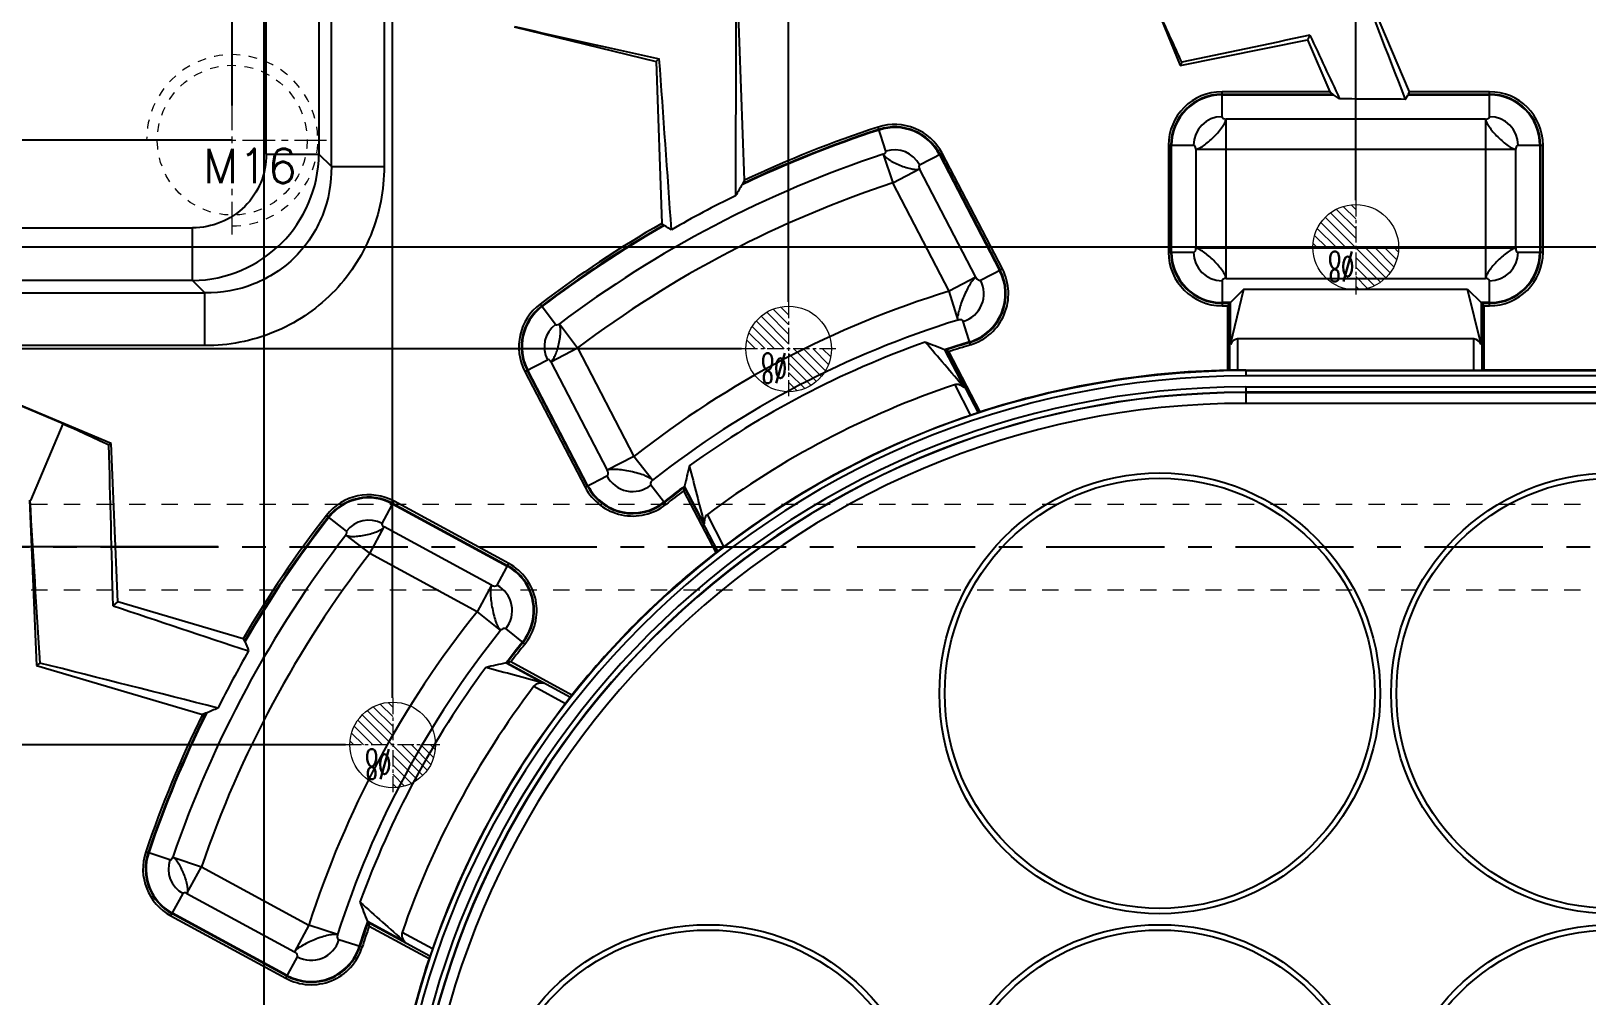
# Model space of a CAD drawing. Header units: millimetres. Extents: x 2667 to 4588, y -8940 to -2822.
# Drawn here: x 3190.8 to 3336.2, y -5677.3 to -5587.2 of the extents above; entities that cross this region are included whole.
import ezdxf

# ---------------------------------------------------------------- set-up
doc = ezdxf.new("R2010")
doc.units = ezdxf.units.MM
doc.header["$LTSCALE"] = 16.335
doc.header["$PDMODE"] = 3
doc.header["$PDSIZE"] = 8
doc.linetypes.add('CENTER', pattern=[0.6, 0.375, -0.075, 0.075, -0.075])
doc.linetypes.add('HIDDEN', pattern=[0.2, 0.1, -0.1])
doc.layers.get('0').update_dxf_attribs({"linetype": 'CONTINUOUS'})
doc.layers.get('Defpoints').update_dxf_attribs({"linetype": 'CONTINUOUS'})
for name, color, linetype, lineweight in [('cool', 153, 'HIDDEN', 9), ('dim', 82, 'CONTINUOUS', 9), ('epin', 13, 'CONTINUOUS', 9), ('screw', 33, 'CONTINUOUS', 13)]:
    doc.layers.add(name, color=color, linetype=linetype, lineweight=lineweight)
doc.styles.get("Standard").update_dxf_attribs({"font": 'txt', "width": 0.85})
doc.styles.add('TXT', font='txt.shx', dxfattribs={"bigfont": 'gbcbig.shx'})
doc.styles.add('TXT05', font='txt.shx', dxfattribs={"width": 0.5, "bigfont": 'gbcbig.shx'})
doc.dimstyles.new('mold', dxfattribs={"dimtxt": 10, "dimasz": 5, "dimexe": 0, "dimexo": 0, "dimgap": 0, "dimtad": 1, "dimzin": 1, "dimdsep": 46, "dimtxsty": 'Standard', "dimcen": 0, "dimclrd": 4, "dimclre": 4, "dimclrt": 6, "dimazin": 0, "dimtfac": 1, "dimtofl": 0, "dimtmove": 0, "dimatfit": 3, "dimfxl": 0, "dimarcsym": 0})

# ---------------------------------------------------------------- blocks, each defined once
blk = doc.blocks.new('screw_m16_g')
at = {"layer": 'screw', "color": 1, "linetype": 'CENTER', "ltscale": 0.497582}
for p, q in [((0, -8.8), (0, 8.8)), ((-8.8, 0), (8.8, 0))]:
    blk.add_line(p, q, dxfattribs=at)
at = {"layer": 'screw', "color": 33, "linetype": 'HIDDEN', "ltscale": 0.497582}
blk.add_circle((0, 0), 7, dxfattribs=at)
at = {"layer": 'screw', "color": 92, "linetype": 'HIDDEN', "ltscale": 0.497582}
blk.add_arc((0, 0), 8, 270, 180, dxfattribs=at)
at = {"layer": 'screw', "color": 6, "style": 'TXT'}
blk.add_text('M16', height=3.2, dxfattribs=at).set_placement((-2.72, -4))
blk = doc.blocks.new('02')
at = {"color": 1, "linetype": 'CENTER', "ltscale": 1.803734}
blk.add_line((2807.47, 2890.51), (3167.47, 2890.51), dxfattribs=at)
at = {"layer": 'cool', "ltscale": 0.932966}
for p, q in [((2818.68, 2894.51), (3156.26, 2894.51)), ((2818.68, 2886.51), (3156.26, 2886.51))]:
    blk.add_line(p, q, dxfattribs=at)
blk = doc.blocks.new('epin_ejp_8')
at = {"layer": 'epin'}
h = blk.add_hatch(dxfattribs=at)
h.set_pattern_fill('_ANSI31', color=123, scale=0.2, angle=90, style=0)
h.set_pattern_definition([(135, (790.4722, -3.5744), (-0.4490128, -0.4490128), [])])
h.paths.add_polyline_path([(0, 4, 0.414214), (-4, 0), (0, 0)])
h.paths.add_polyline_path([(4, 0), (0, 0), (0, -4, 0.414214)])
at = {"layer": 'epin', "color": 1, "linetype": 'CENTER', "ltscale": 0.248791}
for p, q in [((0, -4.4), (0, 4.4)), ((-4.4, 0), (4.4, 0))]:
    blk.add_line(p, q, dxfattribs=at)
at = {"layer": 'epin'}
blk.add_circle((0, 0), 4, dxfattribs=at)
at = {"layer": 'epin', "color": 6, "style": 'TXT05', "width": 0.5}
blk.add_text('%%c8', height=2.8, dxfattribs=at).set_placement((0.16, 0.4))
blk = doc.blocks.new('03')
at = {"layer": 'epin', "rotation": 180}
for p in [(-45, 1308.56), (-98, 1299.06), (-135, 1262.06)]:
    blk.add_blockref('epin_ejp_8', p, dxfattribs=at)
blk = doc.blocks.new('*D412')
at = {"color": 4, "linetype": 'Continuous', "lineweight": -2}
for p, q in [((3179.56, -5602.4), (3179.56, -5540.04)), ((3184.56, -5540.04), (3534.56, -5540.04)), ((3539.56, -5605.58), (3539.56, -5540.04))]:
    blk.add_line(p, q, dxfattribs=at)
at = {"color": 4}
for points in [[(3184.56, -5539.2), (3184.56, -5540.87), (3179.56, -5540.04)], [(3534.56, -5539.2), (3534.56, -5540.87), (3539.56, -5540.04)]]:
    blk.add_solid(points, dxfattribs=at)
at = {"layer": 'Defpoints', "color": 0}
for p in [(3539.56, -5540.04), (3179.56, -5602.4), (3539.56, -5605.58)]:
    blk.add_point(p, dxfattribs=at)
at = {"color": 6, "insert": (3365.46, -5535.04), "char_height": 10, "attachment_point": 5}
blk.add_mtext('360.00', dxfattribs=at)
blk = doc.blocks.new('*D455')
at = {"layer": 'Defpoints', "color": 0}
for p in [(3171.28, -5682.4), (3205.93, -5682.4), (3359.56, -5717.4)]:
    blk.add_point(p, dxfattribs=at)
at = {"layer": 'dim', "color": 4, "lineweight": -2}
blk.add_line((3205.93, -5682.4), (3152.58, -5682.4), dxfattribs=at)
at = {"layer": 'dim', "color": 6, "insert": (3161.93, -5679.4), "char_height": 6, "attachment_point": 5}
blk.add_mtext('35.00', dxfattribs=at)
blk = doc.blocks.new('*D456')
at = {"layer": 'Defpoints', "color": 0}
for p in [(3171.28, -5653.9), (3220.16, -5653.9), (3359.56, -5717.4)]:
    blk.add_point(p, dxfattribs=at)
at = {"layer": 'dim', "color": 4, "lineweight": -2}
blk.add_line((3220.16, -5653.9), (3151.73, -5653.9), dxfattribs=at)
at = {"layer": 'dim', "color": 6, "insert": (3161.51, -5650.9), "char_height": 6, "attachment_point": 5}
blk.add_mtext('63.50', dxfattribs=at)
blk = doc.blocks.new('*D457')
at = {"layer": 'Defpoints', "color": 0}
for p in [(3171.28, -5635.4), (3208.24, -5635.4), (3359.56, -5717.4)]:
    blk.add_point(p, dxfattribs=at)
at = {"layer": 'dim', "color": 4, "lineweight": -2}
blk.add_line((3208.24, -5635.4), (3152.58, -5635.4), dxfattribs=at)
at = {"layer": 'dim', "color": 6, "insert": (3161.93, -5632.4), "char_height": 6, "attachment_point": 5}
blk.add_mtext('82.00', dxfattribs=at)
blk = doc.blocks.new('*D458')
at = {"layer": 'Defpoints', "color": 0}
for p in [(3171.28, -5616.9), (3257.16, -5616.9), (3359.56, -5717.4)]:
    blk.add_point(p, dxfattribs=at)
at = {"layer": 'dim', "color": 4, "lineweight": -2}
blk.add_line((3257.16, -5616.9), (3150.03, -5616.9), dxfattribs=at)
at = {"layer": 'dim', "color": 6, "insert": (3160.66, -5613.9), "char_height": 6, "attachment_point": 5}
blk.add_mtext('100.50', dxfattribs=at)
blk = doc.blocks.new('*D459')
at = {"layer": 'Defpoints', "color": 0}
for p in [(3171.28, -5607.4), (3355.16, -5607.4), (3359.56, -5717.4)]:
    blk.add_point(p, dxfattribs=at)
at = {"layer": 'dim', "color": 4, "lineweight": -2}
blk.add_line((3355.16, -5607.4), (3151.73, -5607.4), dxfattribs=at)
at = {"layer": 'dim', "color": 6, "insert": (3161.51, -5604.4), "char_height": 6, "attachment_point": 5}
blk.add_mtext('110.00', dxfattribs=at)
blk = doc.blocks.new('*D460')
at = {"layer": 'Defpoints', "color": 0}
for p in [(3171.28, -5597.4), (3209.56, -5597.4), (3359.56, -5717.4)]:
    blk.add_point(p, dxfattribs=at)
at = {"layer": 'dim', "color": 4, "lineweight": -2}
blk.add_line((3209.56, -5597.4), (3150.03, -5597.4), dxfattribs=at)
at = {"layer": 'dim', "color": 6, "insert": (3160.66, -5594.4), "char_height": 6, "attachment_point": 5}
blk.add_mtext('120.00', dxfattribs=at)
blk = doc.blocks.new('*D440')
at = {"layer": 'Defpoints', "color": 0}
for p in [(3212.56, -5565.55), (3212.56, -5707.5), (3359.56, -5717.4)]:
    blk.add_point(p, dxfattribs=at)
at = {"layer": 'dim', "color": 4, "lineweight": -2}
blk.add_line((3212.56, -5707.5), (3212.56, -5543.45), dxfattribs=at)
at = {"layer": 'dim', "color": 6, "insert": (3209.56, -5554.5), "char_height": 6, "attachment_point": 5, "rotation": 90}
blk.add_mtext('147.00', dxfattribs=at)
blk = doc.blocks.new('*D441')
at = {"layer": 'Defpoints', "color": 0}
for p in [(3199.93, -5565.55), (3209.56, -5594.16), (3359.56, -5717.4)]:
    blk.add_point(p, dxfattribs=at)
at = {"layer": 'dim', "color": 4, "lineweight": -2}
for p, q in [((3199.93, -5569.55), (3199.93, -5544.3)), ((3209.56, -5573.55), (3199.93, -5569.55)), ((3209.56, -5594.16), (3209.56, -5573.55))]:
    blk.add_line(p, q, dxfattribs=at)
at = {"layer": 'dim', "color": 6, "insert": (3196.93, -5554.93), "char_height": 6, "attachment_point": 5, "rotation": 90}
blk.add_mtext('150.00', dxfattribs=at)
blk = doc.blocks.new('*D451')
at = {"layer": 'Defpoints', "color": 0}
for p in [(3224.56, -5565.55), (3224.56, -5649.5), (3359.56, -5717.4)]:
    blk.add_point(p, dxfattribs=at)
at = {"layer": 'dim', "color": 4, "lineweight": -2}
blk.add_line((3224.56, -5649.5), (3224.56, -5543.45), dxfattribs=at)
at = {"layer": 'dim', "color": 6, "insert": (3221.56, -5554.5), "char_height": 6, "attachment_point": 5, "rotation": 90}
blk.add_mtext('135.00', dxfattribs=at)
blk = doc.blocks.new('*D452')
at = {"layer": 'Defpoints', "color": 0}
for p in [(3261.56, -5565.55), (3261.56, -5612.5), (3359.56, -5717.4)]:
    blk.add_point(p, dxfattribs=at)
at = {"layer": 'dim', "color": 4, "lineweight": -2}
blk.add_line((3261.56, -5612.5), (3261.56, -5546.85), dxfattribs=at)
at = {"layer": 'dim', "color": 6, "insert": (3258.56, -5556.2), "char_height": 6, "attachment_point": 5, "rotation": 90}
blk.add_mtext('98.00', dxfattribs=at)
blk = doc.blocks.new('*D453')
at = {"layer": 'Defpoints', "color": 0}
for p in [(3314.56, -5565.55), (3314.56, -5603), (3359.56, -5717.4)]:
    blk.add_point(p, dxfattribs=at)
at = {"layer": 'dim', "color": 4, "lineweight": -2}
blk.add_line((3314.56, -5603), (3314.56, -5546.85), dxfattribs=at)
at = {"layer": 'dim', "color": 6, "insert": (3311.56, -5556.2), "char_height": 6, "attachment_point": 5, "rotation": 90}
blk.add_mtext('45.00', dxfattribs=at)

msp = doc.modelspace()

# ---------------------------------------------------------------- linework, layer by layer
at = {"color": 7, "linetype": 'Continuous'}
for p, q in [((3212.75, -5598.689), (3212.75, -5572.397)), ((3217.674, -5572.397), (3217.674, -5598.689)), ((3218.836, -5599.85), (3218.836, -5572.397)), ((3223.76, -5572.397), (3223.76, -5599.85)), ((3290.834, -5572.397), (3298.14, -5590.422)), ((3319.576, -5592.864), (3314.18, -5580.177)), ((3257.425, -5601.138), (3256.818, -5583.81)), ((3235.913, -5586.808), (3249.177, -5590.034)), ((3298.14, -5590.422), (3310.061, -5588.006)), ((3310.278, -5587.593), (3310.061, -5588.006)), ((3310.061, -5588.006), (3312.127, -5592.864)), ((3249.475, -5589.791), (3249.177, -5590.034)), ((3249.177, -5590.034), (3249.707, -5605.17)), ((3298.311, -5590.103), (3298.14, -5590.422)), ((3302.064, -5595.202), (3302.064, -5592.864)), ((3312.127, -5592.864), (3302.064, -5592.864)), ((3302.064, -5593.092), (3312.417, -5593.092)), ((3312.417, -5593.092), (3312.127, -5592.864)), ((3319.48, -5593.092), (3319.576, -5592.864)), ((3319.48, -5593.092), (3327.064, -5593.092)), ((3327.064, -5592.864), (3319.576, -5592.864)), ((3327.064, -5595.202), (3327.064, -5592.864)), ((3302.064, -5593.155), (3312.488, -5593.155)), ((3313.056, -5593.531), (3312.488, -5593.155)), ((3319.185, -5593.576), (3319.463, -5593.155)), ((3319.463, -5593.155), (3327.064, -5593.155)), ((3302.441, -5610.307), (3302.441, -5595.422)), ((3326.688, -5595.422), (3302.441, -5595.422)), ((3326.688, -5595.422), (3326.688, -5610.307)), ((3270.663, -5598.427), (3269.926, -5596.17)), ((3212.75, -5598.689), (3217.674, -5598.689)), ((3218.836, -5599.85), (3217.674, -5598.689)), ((3270.409, -5598.703), (3271.292, -5601.38)), ((3273.808, -5599.71), (3275.913, -5598.614)), ((3275.655, -5598.749), (3281.283, -5609.558)), ((3275.712, -5598.719), (3281.339, -5609.528)), ((3281.541, -5609.423), (3275.913, -5598.614)), ((3297.064, -5597.864), (3297.064, -5607.864)), ((3297.064, -5597.864), (3299.402, -5597.864)), ((3297.292, -5607.864), (3297.292, -5597.864)), ((3297.355, -5607.864), (3297.355, -5597.864)), ((3299.622, -5598.241), (3299.622, -5607.488)), ((3299.622, -5598.241), (3329.507, -5598.241)), ((3329.507, -5607.488), (3329.507, -5598.241)), ((3329.727, -5597.864), (3332.064, -5597.864)), ((3331.773, -5597.864), (3331.773, -5607.864)), ((3331.837, -5597.864), (3331.837, -5607.864)), ((3332.064, -5607.864), (3332.064, -5597.864)), ((3218.836, -5599.85), (3223.76, -5599.85)), ((3271.292, -5601.38), (3273.793, -5600.079)), ((3279.063, -5610.203), (3273.793, -5600.079)), ((3257.425, -5601.138), (3257.259, -5601.468)), ((3276.563, -5611.504), (3271.292, -5601.38)), ((3179.564, -5605.583), (3205.857, -5605.583)), ((3205.857, -5610.507), (3205.857, -5605.583)), ((3249.891, -5605.327), (3249.707, -5605.17)), ((3329.507, -5607.488), (3299.622, -5607.488)), ((3297.064, -5607.864), (3299.402, -5607.864)), ((3329.727, -5607.864), (3332.064, -5607.864)), ((3205.857, -5610.507), (3179.564, -5610.507)), ((3205.857, -5610.507), (3207.018, -5611.668)), ((3279.063, -5610.203), (3276.563, -5611.504)), ((3279.51, -5610.481), (3281.541, -5609.423)), ((3302.064, -5610.527), (3302.064, -5612.864)), ((3302.441, -5610.307), (3326.688, -5610.307)), ((3327.064, -5612.864), (3327.064, -5610.527)), ((3179.564, -5611.668), (3207.018, -5611.668)), ((3207.018, -5616.592), (3207.018, -5611.668)), ((3277.392, -5614.199), (3276.563, -5611.504)), ((3304.119, -5611.31), (3302.855, -5612.573)), ((3302.855, -5616.488), (3304.119, -5611.31)), ((3304.119, -5611.31), (3325.01, -5611.31)), ((3326.273, -5616.488), (3325.01, -5611.31)), ((3325.01, -5611.31), (3326.273, -5612.573)), ((3239.77, -5614.601), (3238.335, -5612.71)), ((3302.855, -5612.573), (3302.064, -5612.573)), ((3302.792, -5612.637), (3302.064, -5612.637)), ((3302.064, -5612.864), (3302.564, -5612.864)), ((3302.792, -5612.637), (3302.564, -5612.864)), ((3302.564, -5612.864), (3302.564, -5618.884)), ((3302.792, -5612.637), (3302.855, -5612.573)), ((3302.792, -5618.888), (3302.792, -5612.637)), ((3302.855, -5616.488), (3302.855, -5612.573)), ((3326.273, -5612.573), (3326.273, -5616.488)), ((3327.064, -5612.573), (3326.273, -5612.573)), ((3326.337, -5612.637), (3326.273, -5612.573)), ((3326.337, -5612.637), (3326.337, -5618.874)), ((3326.337, -5612.637), (3326.564, -5612.864)), ((3327.064, -5612.637), (3326.337, -5612.637)), ((3326.564, -5618.865), (3326.564, -5612.864)), ((3326.564, -5612.864), (3327.064, -5612.864)), ((3240.141, -5614.55), (3241.838, -5616.801)), ((3278.553, -5616.518), (3277.89, -5614.326)), ((3303.517, -5615.966), (3303.517, -5618.886)), ((3325.612, -5615.966), (3303.517, -5615.966)), ((3325.612, -5618.882), (3325.612, -5615.966)), ((3207.018, -5616.592), (3179.564, -5616.592)), ((3239.337, -5618.103), (3241.838, -5616.801)), ((3241.838, -5616.801), (3247.113, -5626.934)), ((3276.129, -5616.983), (3277.961, -5620.502)), ((3276.22, -5617.02), (3276.129, -5616.983)), ((3276.22, -5617.02), (3279.263, -5622.865)), ((3276.545, -5617.152), (3276.22, -5617.02)), ((3279.478, -5622.786), (3276.545, -5617.152)), ((3198.25, -5625.727), (3179.564, -5617.884)), ((3193.757, -5623.881), (3179.564, -5617.924)), ((3236.922, -5619.002), (3239.028, -5617.905)), ((3236.922, -5619.002), (3242.554, -5629.821)), ((3242.756, -5629.716), (3237.124, -5618.897)), ((3242.812, -5629.686), (3237.18, -5618.868)), ((3239.337, -5618.103), (3244.612, -5628.236)), ((3304.289, -5618.882), (3304.289, -5619.425)), ((3304.289, -5618.882), (3325.612, -5618.882)), ((3304.289, -5618.923), (3415.844, -5618.923)), ((3326.337, -5618.874), (3326.564, -5618.865)), ((3326.564, -5618.865), (3347.564, -5618.865)), ((3277.081, -5620.243), (3278.57, -5623.104)), ((3415.844, -5619.425), (3304.289, -5619.425)), ((3304.289, -5620.448), (3304.289, -5621.982)), ((3304.289, -5620.448), (3415.844, -5620.448)), ((3415.844, -5620.95), (3304.289, -5620.95)), ((3304.289, -5620.977), (3415.844, -5620.977)), ((3415.844, -5621.982), (3304.289, -5621.982)), ((3190.761, -5631.062), (3193.757, -5623.881)), ((3198.25, -5625.727), (3198.044, -5625.87)), ((3198.88, -5640.539), (3198.25, -5625.727)), ((3247.113, -5626.934), (3244.612, -5628.236)), ((3248.856, -5629.15), (3247.113, -5626.934)), ((3242.554, -5629.821), (3244.584, -5628.764)), ((3250.101, -5631.426), (3248.677, -5629.634)), ((3251.823, -5629.807), (3251.745, -5630.151)), ((3251.745, -5630.151), (3254.75, -5635.923)), ((3251.823, -5629.807), (3251.845, -5629.711)), ((3254.937, -5635.788), (3251.823, -5629.807)), ((3253.678, -5633.233), (3251.845, -5629.711)), ((3190.614, -5631.04), (3191.271, -5646.492)), ((3223.572, -5633.22), (3224.704, -5631.135)), ((3224.565, -5631.39), (3235.271, -5637.203)), ((3224.595, -5631.335), (3235.301, -5637.147)), ((3235.41, -5636.947), (3224.704, -5631.135)), ((3255.524, -5635.346), (3253.969, -5632.359)), ((3220.243, -5633.919), (3218.367, -5632.464)), ((3222.42, -5636.012), (3223.765, -5633.535)), ((3233.792, -5638.979), (3223.765, -5633.535)), ((3220.187, -5634.292), (3222.42, -5636.012)), ((3232.447, -5641.456), (3222.42, -5636.012)), ((3234.317, -5638.96), (3235.41, -5636.947)), ((3233.792, -5638.979), (3232.447, -5641.456)), ((3198.426, -5640.894), (3198.88, -5640.539)), ((3210.579, -5643.973), (3198.88, -5640.539)), ((3232.447, -5641.456), (3234.646, -5643.221)), ((3210.579, -5643.973), (3210.711, -5644.197)), ((3235.128, -5643.048), (3236.907, -5644.49)), ((3191.578, -5646.251), (3191.271, -5646.492)), ((3191.271, -5646.492), (3206.78, -5651.044)), ((3235.252, -5646.223), (3235.156, -5646.243)), ((3235.156, -5646.243), (3238.641, -5648.135)), ((3235.595, -5646.15), (3235.252, -5646.223)), ((3235.252, -5646.223), (3241.171, -5649.436)), ((3241.307, -5649.251), (3235.595, -5646.15)), ((3237.768, -5648.414), (3240.725, -5650.019)), ((3207.082, -5650.947), (3206.78, -5651.044)), ((3203.74, -5664.639), (3201.491, -5663.877)), ((3204.018, -5664.389), (3206.685, -5665.301)), ((3205.34, -5667.778), (3206.685, -5665.301)), ((3206.685, -5665.301), (3216.729, -5670.753)), ((3203.841, -5669.874), (3204.974, -5667.787)), ((3205.34, -5667.778), (3215.384, -5673.231)), ((3203.841, -5669.874), (3214.565, -5675.696)), ((3214.673, -5675.496), (3203.95, -5669.674)), ((3214.704, -5675.44), (3203.98, -5669.618)), ((3216.729, -5670.753), (3215.384, -5673.231)), ((3219.415, -5671.609), (3216.729, -5670.753)), ((3225.691, -5672.303), (3222.2, -5670.407)), ((3222.236, -5670.499), (3222.2, -5670.407)), ((3228.04, -5673.65), (3222.236, -5670.499)), ((3222.236, -5670.499), (3222.364, -5670.828)), ((3222.364, -5670.828), (3227.959, -5673.865)), ((3228.285, -5672.958), (3225.442, -5671.415)), ((3221.722, -5672.796), (3219.539, -5672.112)), ((3214.565, -5675.696), (3215.656, -5673.686))]:
    msp.add_line(p, q, dxfattribs=at)
for centre, radius in [((3296.249, -5649.082), 20.596), ((3296.249, -5649.082), 20.094), ((3338.459, -5649.082), 20.596), ((3338.459, -5649.082), 20.094), ((3254.039, -5691.292), 20.596), ((3254.039, -5691.292), 20.094), ((3296.249, -5691.292), 20.596), ((3296.249, -5691.292), 20.094), ((3338.459, -5691.292), 20.596), ((3338.459, -5691.292), 20.094)]:
    msp.add_circle(centre, radius, dxfattribs=at)
for centre, radius, start, end in [((3209.564, -5602.397), 30, 90, 180), ((4561.587, 327.607), 6061.125, 257.3667347, 257.4976328), ((4134.166, -9544.72), 4041.985, 101.761154, 101.934482), ((3302.064, -5597.864), 5, 90, 180), ((3302.064, -5597.864), 4.772, 90, 180), ((3327.064, -5597.864), 5, 0, 90), ((3327.064, -5597.864), 4.772, 0, 90), ((3302.064, -5597.864), 4.709, 90, 180), ((3327.064, -5597.864), 4.709, 0, 90), ((3271.478, -5600.923), 5, 27.50234, 108.08378), ((3302.064, -5597.864), 2.663, 90, 180), ((3327.064, -5597.864), 2.663, 0, 90), ((3303.284, -5698.327), 107.174, 108.08378, 115.4546), ((3303.284, -5698.327), 107.237, 108.08378, 115.41618), ((3303.284, -5698.327), 107.465, 108.08378, 115.26053), ((3271.478, -5600.923), 4.772, 27.50234, 108.08378), ((3271.478, -5600.923), 4.709, 27.50234, 108.08378), ((3205.721, -5598.553), 11.954, 270.65224, 359.34776), ((3303.284, -5698.327), 104.908, 108.26281, 127.0059), ((3271.478, -5600.923), 2.626, 27.50234, 108.08378), ((3303.284, -5698.327), 102.089, 108.26281, 127.0059), ((3475.358, -5734.025), 255.209, 148.73082, 149), ((3301.725, -5694.831), 102.693, 116.06589, 119.84538), ((3303.284, -5698.327), 107.465, 119.90431, 127.1841), ((3303.284, -5698.327), 107.237, 119.8613, 127.1841), ((3303.284, -5698.327), 107.174, 119.85465, 127.1841), ((3302.064, -5607.864), 5, 180, 270), ((3302.064, -5607.864), 4.772, 180, 270), ((3302.064, -5607.864), 4.709, 180, 270), ((3302.064, -5607.864), 2.663, 180, 270), ((3327.064, -5607.864), 5, 270, 360), ((3327.064, -5607.864), 4.772, 270, 360), ((3327.064, -5607.864), 4.709, 270, 0), ((3327.064, -5607.864), 2.663, 270, 0), ((3277.106, -5611.732), 2.71, 286.82064, 27.50234), ((3277.106, -5611.732), 4.709, 286.82064, 27.50234), ((3277.106, -5611.732), 4.772, 286.82064, 27.50234), ((3277.106, -5611.732), 5, 286.82064, 27.50234), ((3303.284, -5698.327), 90.841, 107.10684, 128.19563), ((3241.357, -5616.693), 5, 127.1841, 207.50234), ((3241.357, -5616.693), 4.772, 127.1841, 207.50234), ((3241.357, -5616.693), 4.709, 127.1841, 207.50234), ((3241.357, -5616.693), 2.625, 127.1841, 207.50234), ((3303.284, -5698.327), 88.022, 107.10684, 128.19563), ((3303.284, -5698.327), 87.019, 109.43403, 125.87945), ((1257.247, -7348.118), 2658.561, 40.528887, 40.64913), ((3190.666, -5828.326), 227.968, 67.9824, 68.46907), ((3303.284, -5698.327), 85.756, 106.82064, 108.46068), ((3303.284, -5698.327), 85.692, 106.82064, 108.4109), ((3303.284, -5698.327), 85.465, 106.82064, 108.23191), ((3304.289, -5699.332), 80.409, 90, 180), ((3304.289, -5699.332), 80.466, 91.22837, 107.95914), ((3304.289, -5699.332), 80.45, 90, 90.55007), ((3304.289, -5699.332), 79.906, 90, 180), ((3304.289, -5699.332), 78.884, 90, 180), ((3303.284, -5698.327), 82.363, 108.55105, 126.78066), ((3304.289, -5699.332), 78.381, 90, 180), ((3304.289, -5699.332), 78.355, 90, 180), ((3304.289, -5699.332), 77.35, 90, 180), ((3304.289, -5699.332), 80.45, 108.64447, 127.31203), ((-3831.954, -5812.275), 7032.469, 1.3964353, 1.5188746), ((3473.612, -5680.179), 227.437, 166.69, 167.17936), ((5766.405, -4983.176), 2595.451, 194.38132, 194.50474), ((3246.989, -5627.512), 2.711, 207.50234, 308.48085), ((3222.318, -5635.529), 5, 61.50234, 142.20256), ((3222.318, -5635.529), 4.772, 61.50234, 142.20256), ((3222.318, -5635.529), 4.709, 61.50234, 142.20256), ((3246.989, -5627.512), 5, 207.50234, 308.48335), ((3246.989, -5627.512), 4.772, 207.50234, 308.48335), ((3246.989, -5627.512), 4.709, 207.50234, 308.48335), ((3303.284, -5698.327), 85.756, 126.85816, 128.48335), ((3303.284, -5698.327), 85.692, 126.90822, 128.48335), ((3303.284, -5698.327), 85.465, 127.08821, 128.48335), ((9001.732, -5282.739), 5821.514, 183.4298427, 183.5800434), ((3303.284, -5698.327), 107.465, 142.20256, 149.61659), ((3303.284, -5698.327), 107.237, 142.20256, 149.68404), ((3303.284, -5698.327), 107.174, 142.20256, 149.69801), ((3222.318, -5635.529), 2.627, 61.50234, 142.20204), ((3303.284, -5698.327), 104.908, 142.38197, 161.1252), ((3303.284, -5698.327), 102.089, 142.38197, 161.1252), ((3304.289, -5699.332), 80.466, 127.99912, 141.5101), ((3233.024, -5641.341), 4.709, 320.9557, 61.50234), ((3233.024, -5641.341), 4.772, 320.9557, 61.50234), ((3233.024, -5641.341), 5, 320.9557, 61.50234), ((3233.024, -5641.341), 2.709, 320.9557, 61.50234), ((4606.279, -1441.635), 4428.975, 251.465645, 251.638481), ((3303.284, -5698.327), 90.841, 141.24122, 162.3302), ((3303.284, -5698.327), 88.022, 141.24122, 162.3302), ((3299.791, -5696.23), 102.363, 150.04708, 153.44094), ((3532.408, -5516.442), 346.117, 201.67029, 201.82538), ((3303.284, -5698.327), 85.756, 140.9557, 142.60245), ((3303.284, -5698.327), 85.692, 140.9557, 142.5528), ((3303.284, -5698.327), 85.465, 140.9557, 142.37426), ((2339.529, -9051.306), 3510.04, 75.670949, 75.951316), ((3303.284, -5698.327), 87.019, 143.57339, 160.01897), ((3282.811, -5869.422), 228.209, 102.05328, 102.53875), ((2522.226, -8238.791), 2687.889, 74.541841, 74.660663), ((3303.284, -5698.327), 82.363, 142.69862, 160.92843), ((3303.284, -5698.327), 107.465, 153.89699, 161.30301), ((3303.284, -5698.327), 107.237, 153.77977, 161.30301), ((3303.284, -5698.327), 107.174, 153.75178, 161.30301), ((3319.127, -5906.021), 278.584, 113.45777, 113.69752), ((3304.289, -5699.332), 80.45, 142.19623, 160.86315), ((3206.227, -5665.48), 5, 161.30301, 241.50234), ((3206.227, -5665.48), 4.772, 161.30301, 241.50234), ((3206.227, -5665.48), 4.709, 161.30301, 241.50234), ((3206.227, -5665.48), 2.625, 161.30301, 241.50234), ((3433.95, -5588.061), 227.198, 200.75976, 201.25033), ((4926.537, -3748.634), 2567.757, 228.39306, 228.517929), ((3303.284, -5698.327), 85.756, 161.00012, 162.61861), ((3303.284, -5698.327), 85.692, 161.0503, 162.61861), ((3303.284, -5698.327), 85.465, 161.23074, 162.61861), ((3216.95, -5671.302), 5, 241.50234, 342.61861), ((3216.95, -5671.302), 4.772, 241.50234, 342.61861), ((3216.95, -5671.302), 4.709, 241.50234, 342.61861), ((3216.95, -5671.302), 2.712, 241.50234, 342.6186), ((3304.289, -5699.332), 80.466, 161.54938, 180)]:
    msp.add_arc(centre, radius, start, end, dxfattribs=at)
for centre, major_axis, ratio, start_param, end_param in [((3312.592, -5593.817), (-0.386, 0.79), 0.3274693, -0.7559027, -0.5949934), ((3319.922, -5593.817), (-0.386, 0.79), 0.3274693, 0.2776712, 0.4385806), ((3303.517, -5617.16), (0, 1.194), 0.6702419, 0, 0.9735547), ((3325.612, -5617.16), (0, 1.194), 0.6702419, -0.9735547, 0), ((3301.275, -5699.332), (80.515, 0), 0.9992992, 1.5519605, 1.5547878), ((3325.612, -5618.868), (0.8, 0), 0.0174551, -1.5707963, -0.4363323), ((3306.948, -5697.947), (71.03, 36.979), 0.9992992, 1.4412742, 1.4441399), ((3301.632, -5700.715), (70.986, 36.957), 0.9992992, 1.7141848, 1.7170588), ((3305.719, -5696.698), (38.197, 70.356), 0.9992992, 1.4333924, 1.436262), ((3302.86, -5701.965), (38.195, 70.354), 0.9992992, -4.5768931, -4.5740231)]:
    msp.add_ellipse(centre, major_axis=major_axis, ratio=ratio, start_param=start_param, end_param=end_param, dxfattribs=at)
for points in [[(3314.069, -5580.388), (3315.771, -5584.785), (3317.475, -5589.181), (3319.185, -5593.576)], [(3256.64, -5583.955), (3256.622, -5590.164), (3256.609, -5596.374), (3256.602, -5602.583)], [(3298.311, -5590.103), (3297.551, -5588.448), (3296.793, -5586.791), (3296.036, -5585.135)], [(3310.278, -5587.593), (3311.205, -5589.572), (3312.131, -5591.551), (3313.056, -5593.531)], [(3250.619, -5605.758), (3250.241, -5600.436), (3249.859, -5595.113), (3249.475, -5589.791)], [(3319.185, -5593.576), (3317.142, -5593.563), (3315.099, -5593.548), (3313.056, -5593.531)], [(3257.259, -5601.468), (3257.245, -5601.497), (3257.232, -5601.527), (3257.222, -5601.557)], [(3250.619, -5605.758), (3250.391, -5605.63), (3250.162, -5605.503), (3249.933, -5605.376)], [(3193.757, -5623.881), (3195.186, -5624.545), (3196.615, -5625.208), (3198.044, -5625.87)], [(3210.711, -5644.197), (3210.723, -5644.216), (3210.737, -5644.234), (3210.753, -5644.251)], [(3207.162, -5650.928), (3207.135, -5650.932), (3207.108, -5650.938), (3207.082, -5650.947)]]:
    msp.add_open_spline(points, degree=3, dxfattribs=at)
for points, knots in [([(3299.622, -5598.241), (3299.725, -5598.233), (3299.976, -5598.138), (3300.366, -5597.892), (3300.822, -5597.533), (3301.294, -5597.096), (3301.732, -5596.624), (3302.091, -5596.168), (3302.33, -5595.774), (3302.43, -5595.525), (3302.441, -5595.422)], [0, 0, 0, 0, 0.0759686, 0.1915594, 0.3376237, 0.4998756, 0.6622396, 0.8081927, 0.9236858, 1, 1, 1, 1]), ([(3302.064, -5595.202), (3302.064, -5595.227), (3302.096, -5595.303), (3302.23, -5595.398), (3302.363, -5595.421), (3302.441, -5595.422)], [0, 0, 0, 0, 0.1593296, 0.5019863, 1, 1, 1, 1]), ([(3326.688, -5595.422), (3326.743, -5595.421), (3326.86, -5595.406), (3327.003, -5595.336), (3327.064, -5595.242), (3327.064, -5595.202)], [0, 0, 0, 0, 0.3532935, 0.743876, 1, 1, 1, 1]), ([(3326.688, -5595.422), (3326.698, -5595.525), (3326.798, -5595.774), (3327.038, -5596.168), (3327.396, -5596.624), (3327.834, -5597.096), (3328.306, -5597.533), (3328.763, -5597.892), (3329.152, -5598.138), (3329.404, -5598.233), (3329.507, -5598.241)], [0, 0, 0, 0, 0.0763142, 0.1918071, 0.3377601, 0.5001242, 0.6623761, 0.8084405, 0.9240312, 1, 1, 1, 1]), ([(3212.75, -5598.689), (3212.75, -5599.588), (3212.401, -5601.404), (3210.872, -5603.704), (3208.572, -5605.233), (3206.756, -5605.582), (3205.857, -5605.583)], [0, 0, 0, 0, 0.2504357, 0.4999982, 0.7495638, 1, 1, 1, 1]), ([(3270.409, -5598.703), (3270.488, -5598.676), (3270.606, -5598.613), (3270.678, -5598.473), (3270.663, -5598.427)], [0, 0, 0, 0, 0.6326191, 1, 1, 1, 1]), ([(3270.409, -5598.703), (3270.447, -5598.791), (3270.611, -5598.976), (3270.952, -5599.229), (3271.418, -5599.494), (3271.959, -5599.741), (3272.519, -5599.942), (3273.038, -5600.077), (3273.458, -5600.135), (3273.705, -5600.116), (3273.793, -5600.079)], [0, 0, 0, 0, 0.0757446, 0.1909838, 0.3372438, 0.5001206, 0.6629753, 0.8092021, 0.9244055, 1, 1, 1, 1]), ([(3299.622, -5598.241), (3299.621, -5598.186), (3299.607, -5598.069), (3299.536, -5597.926), (3299.442, -5597.864), (3299.402, -5597.864)], [0, 0, 0, 0, 0.3530046, 0.743507, 1, 1, 1, 1]), ([(3329.727, -5597.864), (3329.702, -5597.864), (3329.553, -5597.927), (3329.508, -5598.113), (3329.507, -5598.241)], [0, 0, 0, 0, 0.1633824, 1, 1, 1, 1]), ([(3223.76, -5599.85), (3223.76, -5600.946), (3223.549, -5603.143), (3222.606, -5606.312), (3221.058, -5609.236), (3218.964, -5611.796), (3216.404, -5613.891), (3213.479, -5615.438), (3210.31, -5616.381), (3208.113, -5616.592), (3207.018, -5616.592)], [0, 0, 0, 0, 0.1249889, 0.2500107, 0.3749993, 0.4999941, 0.6249898, 0.7499795, 0.875007, 1, 1, 1, 1]), ([(3218.836, -5599.85), (3218.854, -5601.4), (3218.294, -5604.536), (3215.684, -5608.516), (3211.703, -5611.127), (3208.568, -5611.687), (3207.018, -5611.668)], [0, 0, 0, 0, 0.250669, 0.4999983, 0.749328, 1, 1, 1, 1]), ([(3273.808, -5599.71), (3273.765, -5599.732), (3273.715, -5599.878), (3273.755, -5600.005), (3273.793, -5600.079)], [0, 0, 0, 0, 0.3687094, 1, 1, 1, 1]), ([(3249.933, -5605.376), (3249.93, -5605.371), (3249.917, -5605.353), (3249.903, -5605.337), (3249.891, -5605.327)], [0, 0, 0, 0, 0.2731231, 1, 1, 1, 1]), ([(3299.402, -5607.864), (3299.427, -5607.864), (3299.503, -5607.832), (3299.598, -5607.699), (3299.621, -5607.566), (3299.622, -5607.488)], [0, 0, 0, 0, 0.1593296, 0.5019863, 1, 1, 1, 1]), ([(3302.441, -5610.307), (3302.433, -5610.204), (3302.338, -5609.952), (3302.092, -5609.563), (3301.733, -5609.106), (3301.296, -5608.634), (3300.824, -5608.196), (3300.368, -5607.838), (3299.974, -5607.598), (3299.725, -5607.498), (3299.622, -5607.488)], [0, 0, 0, 0, 0.0759686, 0.1915594, 0.3376237, 0.4998756, 0.6622396, 0.8081927, 0.9236858, 1, 1, 1, 1]), ([(3329.507, -5607.488), (3329.404, -5607.496), (3329.152, -5607.591), (3328.763, -5607.836), (3328.306, -5608.195), (3327.834, -5608.633), (3327.396, -5609.104), (3327.038, -5609.561), (3326.798, -5609.954), (3326.698, -5610.203), (3326.688, -5610.307)], [0, 0, 0, 0, 0.0759686, 0.1915594, 0.3376237, 0.4998756, 0.6622396, 0.8081927, 0.9236858, 1, 1, 1, 1]), ([(3329.507, -5607.488), (3329.507, -5607.543), (3329.522, -5607.66), (3329.592, -5607.803), (3329.687, -5607.864), (3329.727, -5607.864)], [0, 0, 0, 0, 0.3530046, 0.743507, 1, 1, 1, 1]), ([(3279.063, -5610.203), (3278.979, -5610.257), (3278.8, -5610.437), (3278.544, -5610.795), (3278.27, -5611.276), (3277.998, -5611.836), (3277.75, -5612.431), (3277.562, -5613.013), (3277.426, -5613.53), (3277.351, -5613.847), (3277.327, -5613.988)], [0, 0, 0, 0, 0.0715264, 0.1778309, 0.3121334, 0.4637914, 0.6205208, 0.7687956, 0.8983409, 1, 1, 1, 1]), ([(3279.063, -5610.203), (3279.095, -5610.261), (3279.175, -5610.378), (3279.331, -5610.492), (3279.467, -5610.503), (3279.51, -5610.481)], [0, 0, 0, 0, 0.3534707, 0.7432887, 1, 1, 1, 1]), ([(3302.441, -5610.307), (3302.386, -5610.307), (3302.269, -5610.322), (3302.126, -5610.392), (3302.064, -5610.487), (3302.064, -5610.527)], [0, 0, 0, 0, 0.3530046, 0.743507, 1, 1, 1, 1]), ([(3327.064, -5610.527), (3327.064, -5610.502), (3327.032, -5610.425), (3326.899, -5610.331), (3326.766, -5610.308), (3326.688, -5610.307)], [0, 0, 0, 0, 0.1593296, 0.5019863, 1, 1, 1, 1]), ([(3239.337, -5618.103), (3239.417, -5618.053), (3239.574, -5617.861), (3239.767, -5617.485), (3239.952, -5616.983), (3240.107, -5616.411), (3240.214, -5615.827), (3240.262, -5615.294), (3240.249, -5614.872), (3240.191, -5614.631), (3240.141, -5614.55)], [0, 0, 0, 0, 0.0755815, 0.1907742, 0.3370065, 0.4998789, 0.6627723, 0.8090401, 0.9242701, 1, 1, 1, 1]), ([(3239.77, -5614.601), (3239.799, -5614.64), (3239.955, -5614.661), (3240.074, -5614.6), (3240.141, -5614.55)], [0, 0, 0, 0, 0.3673604, 1, 1, 1, 1]), ([(3277.89, -5614.326), (3277.871, -5614.262), (3277.693, -5614.143), (3277.502, -5614.166), (3277.392, -5614.199)], [0, 0, 0, 0, 0.3700848, 1, 1, 1, 1]), ([(3239.337, -5618.103), (3239.299, -5618.031), (3239.218, -5617.925), (3239.071, -5617.883), (3239.028, -5617.905)], [0, 0, 0, 0, 0.6313141, 1, 1, 1, 1]), ([(3303.517, -5618.886), (3303.442, -5618.886), (3303.201, -5618.888), (3302.959, -5618.891), (3302.792, -5618.888)], [0, 0, 0, 0, 0.3085618, 1, 1, 1, 1]), ([(3277.961, -5620.502), (3277.844, -5620.405), (3277.577, -5620.233), (3277.235, -5620.191), (3277.081, -5620.243)], [0, 0, 0, 0, 0.4829097, 1, 1, 1, 1]), ([(3279.263, -5622.865), (3279.224, -5622.879), (3278.993, -5622.961), (3278.762, -5623.039), (3278.57, -5623.104)], [0, 0, 0, 0, 0.1710923, 1, 1, 1, 1]), ([(3244.584, -5628.764), (3244.611, -5628.75), (3244.737, -5628.6), (3244.682, -5628.374), (3244.612, -5628.236)], [0, 0, 0, 0, 0.16345, 1, 1, 1, 1]), ([(3248.856, -5629.15), (3248.77, -5629.075), (3248.527, -5628.922), (3248.077, -5628.705), (3247.481, -5628.511), (3246.808, -5628.344), (3246.125, -5628.22), (3245.502, -5628.153), (3245.002, -5628.144), (3244.716, -5628.191), (3244.612, -5628.236)], [0, 0, 0, 0, 0.0771908, 0.192503, 0.338083, 0.4999721, 0.6616012, 0.8075678, 0.9235718, 1, 1, 1, 1]), ([(3248.856, -5629.15), (3248.766, -5629.222), (3248.637, -5629.366), (3248.634, -5629.581), (3248.677, -5629.634)], [0, 0, 0, 0, 0.6294112, 1, 1, 1, 1]), ([(3253.969, -5632.359), (3253.838, -5632.457), (3253.677, -5632.763), (3253.665, -5633.081), (3253.678, -5633.233)], [0, 0, 0, 0, 0.5169954, 1, 1, 1, 1]), ([(3220.187, -5634.292), (3220.267, -5634.344), (3220.508, -5634.406), (3220.931, -5634.423), (3221.466, -5634.381), (3222.054, -5634.282), (3222.631, -5634.135), (3223.137, -5633.957), (3223.517, -5633.768), (3223.712, -5633.614), (3223.765, -5633.535)], [0, 0, 0, 0, 0.0756038, 0.190809, 0.3370316, 0.499879, 0.6627493, 0.8090044, 0.9242464, 1, 1, 1, 1]), ([(3223.572, -5633.22), (3223.549, -5633.262), (3223.589, -5633.412), (3223.693, -5633.495), (3223.765, -5633.535)], [0, 0, 0, 0, 0.3681975, 1, 1, 1, 1]), ([(3220.187, -5634.292), (3220.238, -5634.225), (3220.301, -5634.106), (3220.281, -5633.949), (3220.243, -5633.919)], [0, 0, 0, 0, 0.6321156, 1, 1, 1, 1]), ([(3255.524, -5635.346), (3255.464, -5635.392), (3255.269, -5635.54), (3255.075, -5635.689), (3254.937, -5635.788)], [0, 0, 0, 0, 0.3073546, 1, 1, 1, 1]), ([(3233.792, -5638.979), (3233.747, -5639.082), (3233.699, -5639.367), (3233.696, -5639.864), (3233.754, -5640.487), (3233.869, -5641.169), (3234.026, -5641.843), (3234.211, -5642.439), (3234.424, -5642.89), (3234.572, -5643.134), (3234.646, -5643.221)], [0, 0, 0, 0, 0.0765431, 0.1924503, 0.3383226, 0.5000196, 0.661941, 0.8075109, 0.9227765, 1, 1, 1, 1]), ([(3233.792, -5638.979), (3233.851, -5639.01), (3233.983, -5639.061), (3234.175, -5639.068), (3234.294, -5639.002), (3234.317, -5638.96)], [0, 0, 0, 0, 0.3537301, 0.7436336, 1, 1, 1, 1]), ([(3235.128, -5643.048), (3235.076, -5643.005), (3234.862, -5643.006), (3234.718, -5643.132), (3234.646, -5643.221)], [0, 0, 0, 0, 0.3705693, 1, 1, 1, 1]), ([(3238.641, -5648.135), (3238.49, -5648.12), (3238.172, -5648.127), (3237.866, -5648.284), (3237.768, -5648.414)], [0, 0, 0, 0, 0.4828669, 1, 1, 1, 1]), ([(3241.171, -5649.436), (3241.146, -5649.47), (3240.999, -5649.666), (3240.849, -5649.859), (3240.725, -5650.019)], [0, 0, 0, 0, 0.1711764, 1, 1, 1, 1]), ([(3203.74, -5664.639), (3203.786, -5664.654), (3203.927, -5664.584), (3203.99, -5664.467), (3204.018, -5664.389)], [0, 0, 0, 0, 0.3673512, 1, 1, 1, 1]), ([(3204.018, -5664.389), (3204.105, -5664.427), (3204.288, -5664.594), (3204.535, -5664.936), (3204.792, -5665.404), (3205.03, -5665.947), (3205.224, -5666.507), (3205.349, -5667.027), (3205.402, -5667.444), (3205.382, -5667.693), (3205.34, -5667.778)], [0, 0, 0, 0, 0.0757876, 0.1909967, 0.3372217, 0.5000082, 0.6628257, 0.8089185, 0.9244, 1, 1, 1, 1]), ([(3205.34, -5667.778), (3205.268, -5667.74), (3205.143, -5667.697), (3204.997, -5667.745), (3204.974, -5667.787)], [0, 0, 0, 0, 0.6313235, 1, 1, 1, 1]), ([(3219.415, -5671.609), (3219.302, -5671.595), (3219.015, -5671.605), (3218.52, -5671.678), (3217.917, -5671.851), (3217.266, -5672.09), (3216.63, -5672.37), (3216.076, -5672.664), (3215.659, -5672.939), (3215.446, -5673.136), (3215.384, -5673.231)], [0, 0, 0, 0, 0.0771774, 0.1925153, 0.3380973, 0.4999746, 0.6616494, 0.8075096, 0.9234348, 1, 1, 1, 1]), ([(3219.415, -5671.609), (3219.38, -5671.72), (3219.355, -5671.912), (3219.474, -5672.092), (3219.539, -5672.112)], [0, 0, 0, 0, 0.6294053, 1, 1, 1, 1]), ([(3225.442, -5671.415), (3225.389, -5671.569), (3225.427, -5671.913), (3225.595, -5672.184), (3225.691, -5672.303)], [0, 0, 0, 0, 0.5169525, 1, 1, 1, 1]), ([(3228.285, -5672.958), (3228.261, -5673.029), (3228.18, -5673.26), (3228.1, -5673.492), (3228.04, -5673.65)], [0, 0, 0, 0, 0.3074688, 1, 1, 1, 1]), ([(3215.656, -5673.686), (3215.671, -5673.659), (3215.691, -5673.463), (3215.519, -5673.306), (3215.384, -5673.231)], [0, 0, 0, 0, 0.1634596, 1, 1, 1, 1])]:
    msp.add_open_spline(points, degree=3, knots=knots, dxfattribs=at)

# ---------------------------------------------------------------- block references
for name, p in [('03', (3359.564, -6915.96)), ('02', (372.099, -8525.903))]:
    msp.add_blockref(name, p)
at = {"layer": 'screw'}
msp.add_blockref('screw_m16_g', (3209.564, -5597.397), dxfattribs=at)

# ---------------------------------------------------------------- dimensions: what is measured, and where the dimension line sits
dim = msp.add_linear_dim(base=(3539.564, -5540.036), p1=(3179.564, -5602.397), p2=(3539.564, -5605.583), dimstyle='mold')
dim.commit()
dim.dimension.update_dxf_attribs({"geometry": '*D412', "text_midpoint": (3365.462, -5540.036), "dimtype": 160})
at = {"layer": 'dim'}
for feature_location, offset, dtype, picture, middle in [((3212.564, -5707.497), (0, 141.946), 1, '*D440', (3209.564, -5554.501)), ((3224.564, -5649.497), (0, 83.946), 1, '*D451', (3221.564, -5554.501)), ((3209.564, -5594.164), (-9.635, 28.613), 1, '*D441', (3196.929, -5554.926)), ((3261.564, -5612.497), (0, 46.946), 1, '*D452', (3258.564, -5556.201)), ((3314.564, -5602.997), (0, 37.446), 1, '*D453', (3311.564, -5556.201)), ((3209.564, -5597.397), (-38.282, 0), 0, '*D460', (3160.657, -5594.397)), ((3355.164, -5607.397), (-183.882, 0), 0, '*D459', (3161.507, -5604.397)), ((3257.164, -5616.897), (-85.882, 0), 0, '*D458', (3160.657, -5613.897)), ((3208.239, -5635.397), (-36.957, 0), 0, '*D457', (3161.932, -5632.397)), ((3220.164, -5653.897), (-48.882, 0), 0, '*D456', (3161.507, -5650.897)), ((3205.927, -5682.397), (-34.645, 0), 0, '*D455', (3161.932, -5679.397))]:
    dim = msp.add_ordinate_dim(feature_location=feature_location, offset=offset, dtype=dtype, origin=(3359.564, -5717.397), dimstyle='mold', override={"dimtxt": 6, "dimasz": 2}, dxfattribs=at)
    dim.commit()
    dim.dimension.update_dxf_attribs({"geometry": picture, "text_midpoint": middle})

doc.saveas('drawing.dxf')
